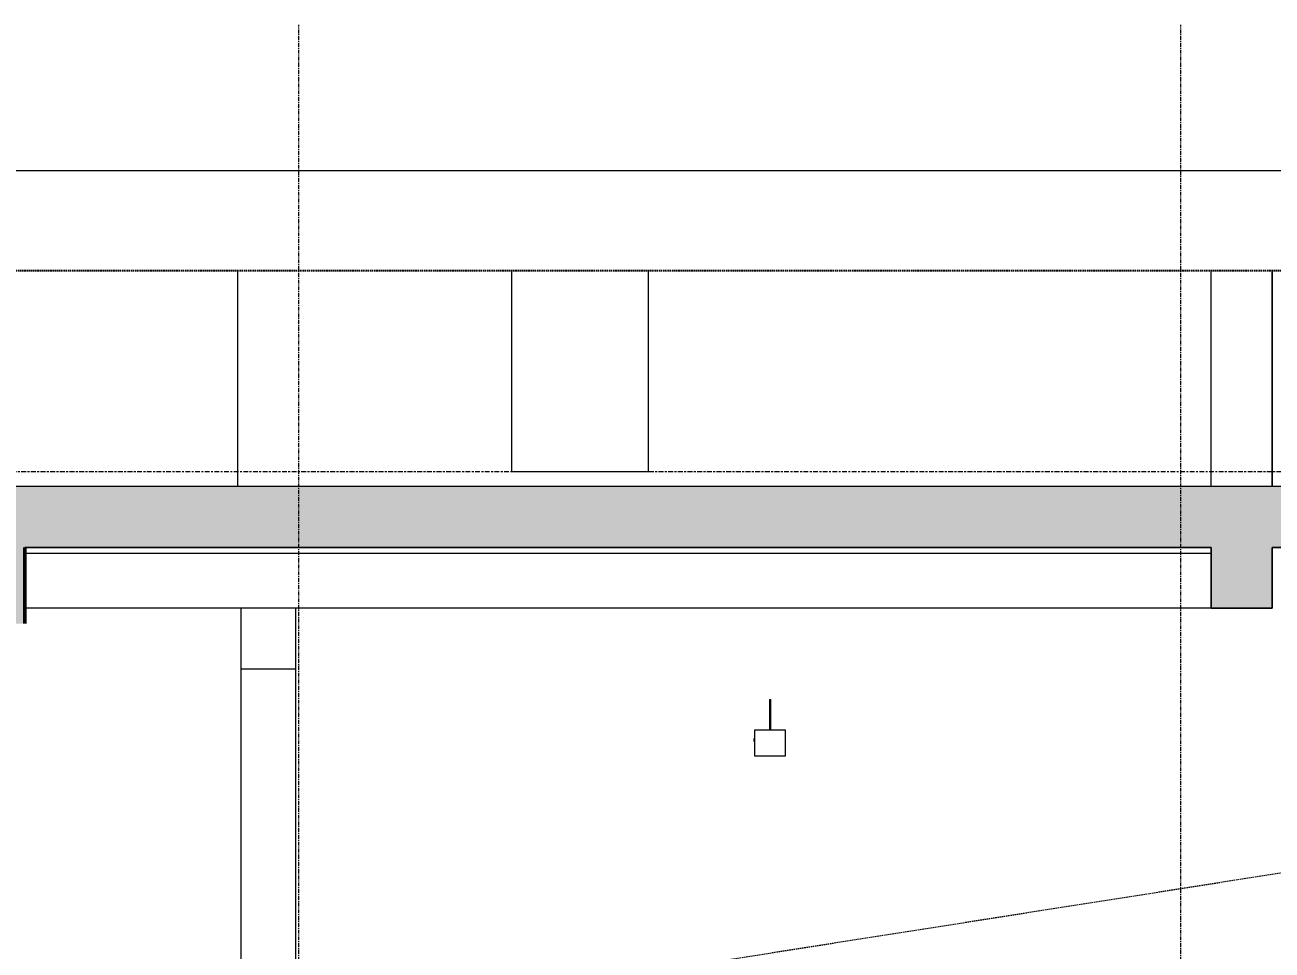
# Model space of a CAD drawing. Header units: millimetres. Extents: x 94264 to 187823, y -5375 to 75426.
# Drawn here: x 157176 to 161276, y 627 to 3668 of the extents above; entities that cross this region are included whole.
import ezdxf

# ---------------------------------------------------------------- set-up
doc = ezdxf.new("R2010")
doc.units = ezdxf.units.MM
for name, pattern in [('Centre', [31.75, 6.35, -4.7625, 15.875, -4.7625]), ('Demolished', [7.14375, 4.7625, -2.38125]), ('Grid Line', [22.225, 12.7, -3.175, 3.175, -3.175]), ('Hidden', [7.14375, 4.7625, -2.38125])]:
    doc.linetypes.add(name, pattern=pattern)
for name, color, linetype, lineweight in [('0-4', 130, 'Continuous', 5), ('A-ANNO-DIMS', 211, 'Continuous', 9), ('A-ANNO-DIMS-50', 211, 'Continuous', 9), ('A-DETL-DEMO', 6, 'Demolished', 18), ('A-DETL-GENF', 92, 'Continuous', 18), ('A-DETL-GENF-1', 9, 'Continuous', 18), ('A-DETL-GENF-3', 92, 'Hidden', 25), ('A-DETL-THIN', 151, 'Continuous', 18), ('A-FLOR-4', 254, 'Continuous', 18), ('A-FLOR-LEVL-2', 51, 'Centre', 9), ('A-WALL', 113, 'Continuous', 18), ('E-LITE-EQPM', 33, 'Continuous', 18), ('S-BEAM-1', 71, 'Continuous', 5), ('S-BEAM-4', 254, 'Continuous', 18), ('S-BEAM-5', 7, 'Continuous', 50), ('S-COLS', 52, 'Continuous', 18), ('S-COLS-3', 10, 'Continuous', 18), ('S-GRID-1', 1, 'Grid Line', 9)]:
    doc.layers.add(name, color=color, linetype=linetype, lineweight=lineweight)
doc.styles.add('UTM Avo_1', font='', dxfattribs={"width": 0.9, "height": 125})
doc.styles.get('UTM Avo_1').set_extended_font_data('UTM Avo')
doc.dimstyles.new('1_Dim_chi_tiet_2_5_1', dxfattribs={"dimscale": 304.8, "dimtxt": 124.912619, "dimasz": 0.19685, "dimexe": 0.164042, "dimexo": 0.0625, "dimgap": 0.016404, "dimtad": 1, "dimdec": 0, "dimrnd": 5, "dimzin": 0, "dimdsep": 46, "dimtxsty": 'UTM Avo_1', "dimblk1": 'OBLIQUE', "dimblk2": 'OBLIQUE', "dimsah": 1, "dimcen": 0.09, "dimdle": 0.164042, "dimazin": 0, "dimtfac": 1, "dimtdec": 4, "dimtix": 1, "dimtmove": 0, "dimatfit": 3, "dimfxl": 0.328084, "dimfxlon": 1, "dimtvp": 1, "dimtolj": 1, "dimtzin": 0, "dimarcsym": 2})

# ---------------------------------------------------------------- blocks, each defined once
blk = doc.blocks.new('NCV_TKTC_KET CAU_rvt-3-TKCS_RAMP DỐC 2 - MẶT CẮT DỌC')
at = {"layer": 'S-BEAM-1'}
blk.add_hatch(color=256, dxfattribs=at).paths.add_polyline_path([(-115852.6, 1700), (-115852.5, 1700), (-115852.6, 1750)])
at = {"layer": 'A-FLOR-4'}
blk.add_line((-111952.2, 1930), (-115852.5, 1930), dxfattribs=at)
at = {"layer": 'S-BEAM-4'}
for p, q in [((-111952.2, 1750), (-115852.5, 1750)), ((-114962.6, 1550), (-115142.6, 1550))]:
    blk.add_line(p, q, dxfattribs=at)
at = {"layer": 'S-BEAM-5'}
blk.add_line((-115852.5, 1700), (-115852.5, 1950), dxfattribs=at)
at = {"layer": 'S-COLS-3'}
blk.add_line((-115152.6, 2150), (-115152.6, 2860.7), dxfattribs=at)
blk = doc.blocks.new('EAE_STL_PENDANT_TK_15W_120cm - LIC_01-ĐÈN LED BATTEN 1_2_ P_2x20W_ ÁNH SÁNG TRẮNG 6000K_ LẮP ĐẶT NỔI_TREO TY-1359257-TKCS_RAMP DỐC 2 - MẶT CẮT DỌC')
at = {"layer": 'E-LITE-EQPM'}
for p, q in [((-117555.1, 1450), (-117555.1, 1350)), ((-117555.1, 1450), (-117552.6, 1450)), ((-117552.6, 1450), (-117550.1, 1450)), ((-117550.1, 1350), (-117550.1, 1450)), ((-117604.6, 1321.7), (-117604.6, 1322)), ((-117604.6, 1322), (-117602.6, 1322)), ((-117604.6, 1321.9), (-117602.6, 1321.9)), ((-117604.6, 1311.8), (-117604.6, 1321.7)), ((-117604.6, 1321.7), (-117602.6, 1321.7)), ((-117602.6, 1350), (-117502.6, 1350)), ((-117602.6, 1348), (-117602.6, 1350)), ((-117602.6, 1264), (-117602.6, 1348)), ((-117502.6, 1350), (-117502.6, 1348)), ((-117502.6, 1348), (-117502.6, 1264)), ((-117602.6, 1311.8), (-117604.6, 1311.8)), ((-117604.6, 1311.7), (-117602.6, 1311.7)), ((-117502.6, 1264), (-117602.6, 1264))]:
    blk.add_line(p, q, dxfattribs=at)
blk = doc.blocks.new('BORDER VIEW - BORDER VIEW-2145989-TKCS_RAMP DỐC 2 - MẶT CẮT DỌC')
at = {"layer": 'A-DETL-GENF-3'}
blk.add_line((-120062.6, 2860.7), (-93391.3, 2860.7), dxfattribs=at)
blk = doc.blocks.new('DIMBLOCK34-TKCS_RAMP DỐC 2 - MẶT CẮT DỌC')
at = {"layer": 'A-ANNO-DIMS-50'}
for p, q in [((154775.6, 3088.5), (154775.6, 3238.5)), ((173075.6, 3088.5), (173075.6, 3238.5)), ((173125.6, 3188.5), (154725.6, 3188.5)), ((154775.6, 3188.5), (154775.6, 3088.5)), ((173075.6, 3188.5), (173075.6, 3088.5))]:
    blk.add_line(p, q, dxfattribs=at)
at = {"layer": 'A-ANNO-DIMS-50', "lineweight": 25}
for p, q in [((154775.6, 3188.5), (154805.6, 3218.5)), ((173075.6, 3188.5), (173105.6, 3218.5)), ((154775.6, 3188.5), (154745.6, 3158.5)), ((173075.6, 3188.5), (173045.6, 3158.5))]:
    blk.add_line(p, q, dxfattribs=at)
at = {"layer": 'A-ANNO-DIMS-50', "color": 0, "insert": (163711.6, 3350.9), "char_height": 125, "width": 513.53, "attachment_point": 1, "line_spacing_factor": 1.110334, "style": 'UTM Avo_1'}
blk.add_mtext('18300', dxfattribs=at)
blk = doc.blocks.new('_Oblique')
at = {"color": 0, "linetype": 'ByBlock', "lineweight": -2}
blk.add_line((-0.5, -0.5), (0.5, 0.5), dxfattribs=at)

msp = doc.modelspace()

# ---------------------------------------------------------------- hatches: boundary and pattern name
at = {"layer": 'A-DETL-GENF-1'}
h = msp.add_hatch(dxfattribs=at)
h.set_pattern_fill('FP_17', color=256, style=0, pattern_type=2)
h.set_pattern_definition([(50, (166042.08, 15725), (364.368, -31.8783), [38.1, -419.1]), (355, (166042.08, 15725), (-70.486, 382.113), [30.48, -335.28]), (100.451, (166072.44, 15722.34), (293.885, 350.2334), [32.38, -356.18]), (46.184, (166042.08, 15826.6), (542.158, -84.086), [57.15, -628.65]), (96.636, (166087.26, 15819.6), (474.805, 494.855), [48.57, -534.27]), (351.184, (166042.1, 15826.6), (474.81, 494.85), [45.72, -502.92]), (21, (166092.88, 15801.2), (303.2285, -204.5305), [38.1, -419.1]), (326, (166092.88, 15801.2), (123.604, 368.376), [30.48, -335.28]), (71.451, (166118.15, 15784.16), (426.834, 163.843), [32.38, -356.18]), (37.5, (166042.08, 15725), (6.17665, 169.11015), [3.353, -327.863, 3.353, -337.007, -336.55]), (37.5, (166042.08, 15725), (6.17665, 169.11015), [-671.576, 3.353, -333.197]), (7.5, (166042.08, 15725), (133.6389, 200.3615), [3.353, -190.703, 3.353, -320.243, -128.27]), (7.5, (166042.08, 15725), (133.6389, 200.3615), [-517.652, 3.353, -124.917]), (327.5, (165928.79, 15725), (271.1818, -11.4584), [3.353, -123.647, 3.353, -392.887, -525.78]), (327.5, (165928.79, 15725), (271.1818, -11.4584), [-523.24, 3.353, -522.427]), (317.5, (165878, 15725), (296.2585, 50.8528), [3.353, -161.747, 3.353, -259.791, -373.38]), (317.5, (165878, 15725), (296.2585, 50.8528), [-428.244, 3.353, -370.027]), (45, (166042.08, 15725), (-125.7236, 125.7236), []), (45, (166042.08, 15915.5), (-125.7236, 125.7236), [])])
h.paths.add_polyline_path([(165575.7, 1550), (165575.7, 2150), (152815.6, 2150), (152815.6, 1950), (153975.7, 1950), (153975.7, 1700), (154175.7, 1700), (154175.7, 1950), (156575.7, 1950), (156575.7, 1700), (157175.6, 1700), (157175.6, 1950), (161076, 1950), (161076, 1750), (161276, 1750), (161276, 1950), (165275.7, 1950), (165275.7, 1550)])

# ---------------------------------------------------------------- linework, layer by layer
at = {"layer": 'A-DETL-DEMO'}
msp.add_line((172664.6, 2662.8), (156200.6, 78.3), dxfattribs=at)
at = {"layer": 'A-DETL-THIN'}
for p, q in [((165575.7, 2150), (152815.6, 2150)), ((157175.6, 1950), (161076, 1950)), ((161076, 1950), (157175.6, 1950)), ((161076, 1950), (161076, 1750)), ((161076, 1750), (161076, 1950)), ((161276, 1750), (161276, 1950)), ((161276, 1950), (165275.7, 1950)), ((165275.7, 1950), (161276, 1950)), ((161276, 1950), (161276, 1750)), ((161076, 1750), (161276, 1750)), ((161276, 1750), (161076, 1750))]:
    msp.add_line(p, q, dxfattribs=at)
at = {"layer": 'A-FLOR-LEVL-2'}
msp.add_line((151786.7, 2200), (181163.2, 2200), dxfattribs=at)
at = {"layer": 'A-WALL'}
for p, q in [((158776, 2200), (158776, 2860.7)), ((159226, 2200), (159226, 2860.7)), ((161076, 2150), (161076, 2860.7)), ((161276, 2860.7), (161276, 2150)), ((158776, 2200), (159226, 2200)), ((157885.6, 1750), (157885.6, 500)), ((158065.6, 1750), (158065.6, -1928))]:
    msp.add_line(p, q, dxfattribs=at)
at = {"layer": 'S-COLS'}
for p, q in [((161076, 2150), (161076, 2860.7)), ((161276, 2150), (161276, 2860.7))]:
    msp.add_line(p, q, dxfattribs=at)
at = {"layer": 'S-GRID-1'}
for p, q in [((158075.6, 2417.5), (158075.6, 3667.5)), ((160975.5, 2417.5), (160975.5, 3667.5)), ((158075.6, -3675.2), (158075.6, 2417.5)), ((160975.5, -3675.2), (160975.5, 2417.5))]:
    msp.add_line(p, q, dxfattribs=at)

# ---------------------------------------------------------------- block references
at = {"layer": '0-4'}
msp.add_blockref('NCV_TKTC_KET CAU_rvt-3-TKCS_RAMP DỐC 2 - MẶT CẮT DỌC', (273028.2, 0), dxfattribs=at)
at = {"layer": 'A-DETL-GENF'}
msp.add_blockref('BORDER VIEW - BORDER VIEW-2145989-TKCS_RAMP DỐC 2 - MẶT CẮT DỌC', (273028.2, 0), dxfattribs=at)
at = {"layer": 'E-LITE-EQPM'}
msp.add_blockref('EAE_STL_PENDANT_TK_15W_120cm - LIC_01-ĐÈN LED BATTEN 1_2_ P_2x20W_ ÁNH SÁNG TRẮNG 6000K_ LẮP ĐẶT NỔI_TREO TY-1359257-TKCS_RAMP DỐC 2 - MẶT CẮT DỌC', (277178.2, 0), dxfattribs=at)

# ---------------------------------------------------------------- dimensions: what is measured, and where the dimension line sits
at = {"layer": 'A-ANNO-DIMS'}
dim = msp.add_linear_dim(base=(154775.6, 3188.5), p1=(173075.6, 3088.5), p2=(154775.6, 3088.5), dimstyle='1_Dim_chi_tiet_2_5_1', override={"dimpost": '<>', "dimfxl": 18300}, dxfattribs=at)
dim.commit()
dim.dimension.update_dxf_attribs({"geometry": 'DIMBLOCK34-TKCS_RAMP DỐC 2 - MẶT CẮT DỌC', "text_midpoint": (163925.6, 3258.2)})

doc.saveas('drawing.dxf')
